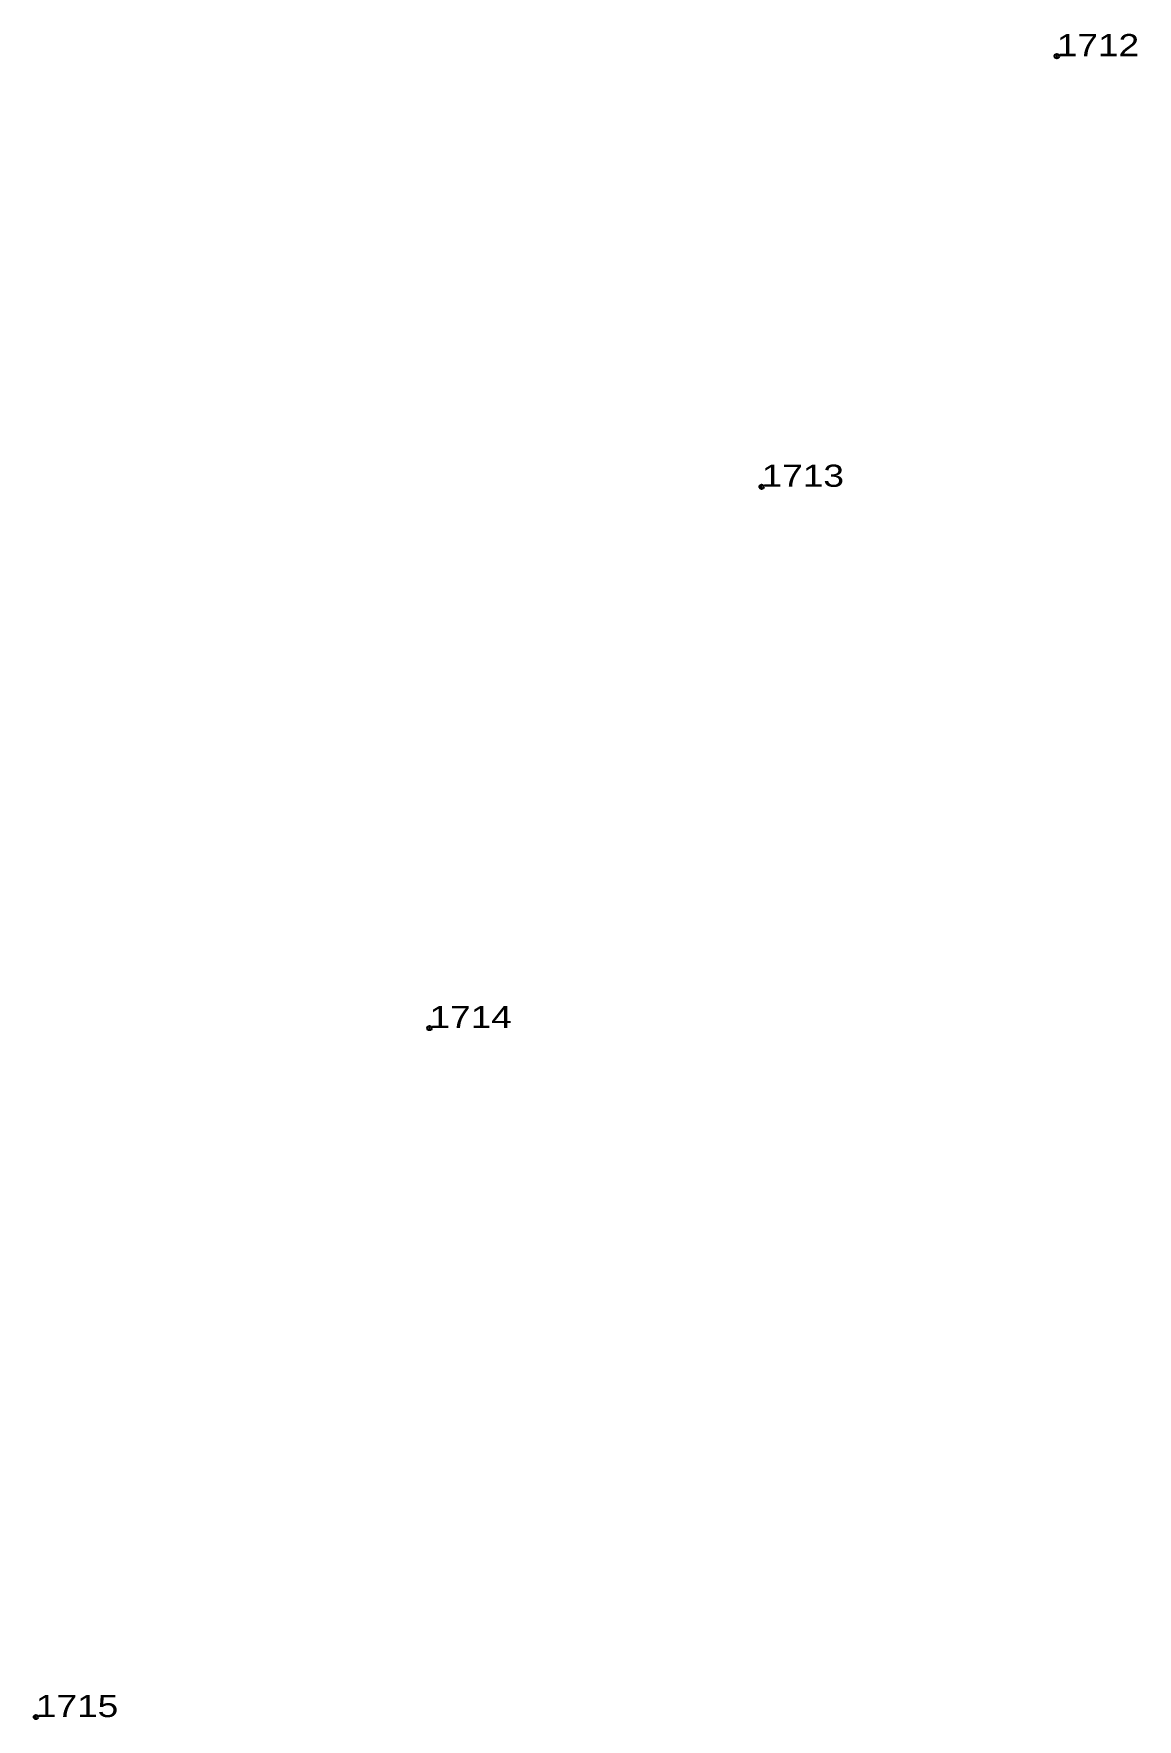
# Model space of a CAD drawing. Header units: metres. Extents: x 548921 to 554905, y 1816774 to 1820360.
# Drawn here: x 550415.8 to 550505.5, y 1819030.8 to 1819167.8 of the extents above; entities that cross this region are included whole.
import ezdxf

# ---------------------------------------------------------------- set-up
doc = ezdxf.new("R2010")
doc.units = ezdxf.units.M
doc.header["$LTSCALE"] = 0.72
doc.header["$PDMODE"] = 32
doc.header["$PDSIZE"] = 0.36
doc.layers.add('12', color=7, linetype='Continuous')
doc.layers.add('7', color=7, linetype='Continuous')

msp = doc.modelspace()

# ---------------------------------------------------------------- linework, layer by layer
at = {"layer": '7'}
for p in [(550499, 1819166), (550475, 1819131), (550448, 1819087), (550416, 1819031)]:
    msp.add_point(p, dxfattribs=at)

# ---------------------------------------------------------------- texts
at = {"layer": '12', "width": 1.25}
for s, p in [('1712', (550499, 1819166)), ('1713', (550475, 1819131)), ('1714', (550448, 1819087)), ('1715', (550416, 1819031))]:
    msp.add_text(s, height=1.8, dxfattribs=at).set_placement(p)

doc.saveas('drawing.dxf')
